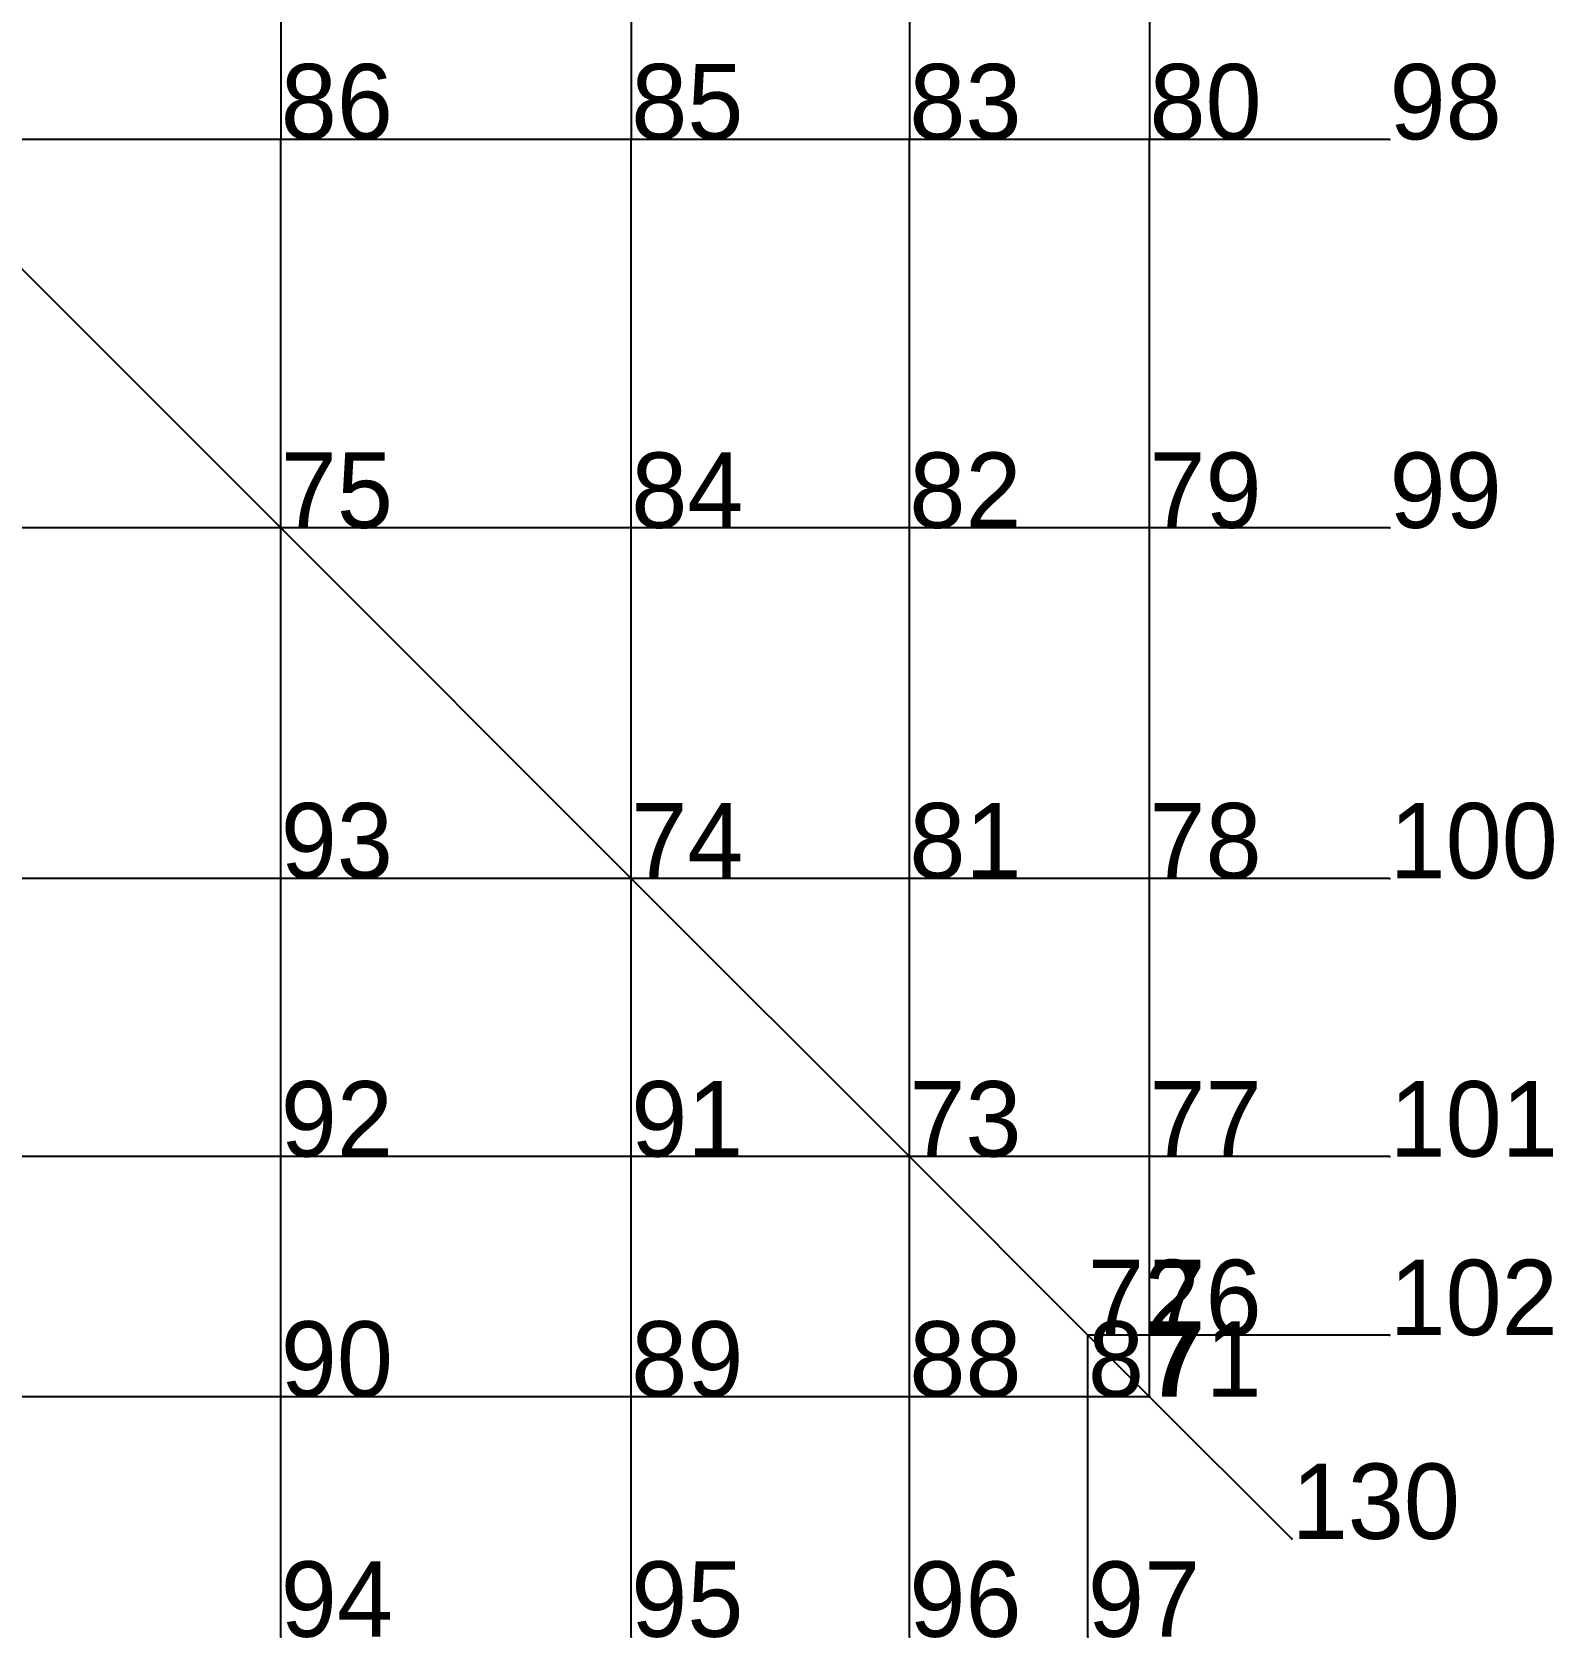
# Model space of a CAD drawing. Header units: metres. Extents: x -2.98 to 3.3, y -2.98 to 3.13.
# Drawn here: x 0.278 to 3.304, y -2.98 to 0.213 of the extents above; entities that cross this region are included whole.
import ezdxf

# ---------------------------------------------------------------- set-up
doc = ezdxf.new("R2010")
doc.units = ezdxf.units.M

msp = doc.modelspace()

# ---------------------------------------------------------------- linework, layer by layer
at = {"layer": 'ASSE', "color": 253}
for p, q in [((0.772542, 0.772542, 2.534478), (0.772542, 0, 2.65)), ((1.469463, 0.772542, 2.534478), (1.469463, 0, 2.65)), ((2.022542, 0.772542, 2.534478), (2.022542, 0, 2.65)), ((2.5, 0.772542, 2.534478), (2.5, 0, 2.65)), ((0.772542, -0.772542, 2.534478), (0, 0, 2.65)), ((0.772542, 0, 2.65), (0, 0, 2.65)), ((0.772542, -0.772542, 2.534478), (0.772542, 0, 2.65)), ((1.469463, 0, 2.65), (0.772542, 0, 2.65)), ((1.469463, -0.772542, 2.534478), (1.469463, 0, 2.65)), ((2.022542, 0, 2.65), (1.469463, 0, 2.65)), ((2.022542, -0.772542, 2.534478), (2.022542, 0, 2.65)), ((2.5, 0, 2.65), (2.022542, 0, 2.65)), ((2.5, -0.772542, 2.534478), (2.5, 0, 2.65)), ((2.977458, 0, 2.4), (2.5, 0, 2.65)), ((0.772542, -0.772542, 2.534478), (0, -0.772542, 2.65)), ((1.469463, -1.469463, 2.20298), (0.772542, -0.772542, 2.534478)), ((1.469463, -0.772542, 2.534478), (0.772542, -0.772542, 2.534478)), ((0.772542, -1.469463, 2.534478), (0.772542, -0.772542, 2.534478)), ((1.469463, -1.469463, 2.20298), (1.469463, -0.772542, 2.534478)), ((2.022542, -0.772542, 2.534478), (1.469463, -0.772542, 2.534478)), ((2.022542, -1.469463, 2.20298), (2.022542, -0.772542, 2.534478)), ((2.5, -0.772542, 2.534478), (2.022542, -0.772542, 2.534478)), ((2.5, -1.469463, 2.20298), (2.5, -0.772542, 2.534478)), ((2.977458, -0.772542, 2.284478), (2.5, -0.772542, 2.534478)), ((0.772542, -1.469463, 2.534478), (0, -1.469463, 2.65)), ((1.469463, -1.469463, 2.20298), (0.772542, -1.469463, 2.534478)), ((0.772542, -2.022542, 2.534478), (0.772542, -1.469463, 2.534478)), ((2.022542, -2.022542, 1.70289), (1.469463, -1.469463, 2.20298)), ((2.022542, -1.469463, 2.20298), (1.469463, -1.469463, 2.20298)), ((1.469463, -2.022542, 2.20298), (1.469463, -1.469463, 2.20298)), ((2.022542, -2.022542, 1.70289), (2.022542, -1.469463, 2.20298)), ((2.5, -1.469463, 2.20298), (2.022542, -1.469463, 2.20298)), ((2.5, -2.022542, 1.70289), (2.5, -1.469463, 2.20298)), ((2.977458, -1.469463, 1.95298), (2.5, -1.469463, 2.20298)), ((0.772542, -2.022542, 2.534478), (0, -2.022542, 2.65)), ((1.469463, -2.022542, 2.20298), (0.772542, -2.022542, 2.534478)), ((0.772542, -2.5, 2.534478), (0.772542, -2.022542, 2.534478)), ((2.022542, -2.022542, 1.70289), (1.469463, -2.022542, 2.20298)), ((1.469463, -2.5, 2.20298), (1.469463, -2.022542, 2.20298)), ((2.377641, -2.377641, 1.125666), (2.022542, -2.022542, 1.70289)), ((2.5, -2.022542, 1.70289), (2.022542, -2.022542, 1.70289)), ((2.022542, -2.5, 1.70289), (2.022542, -2.022542, 1.70289)), ((2.5, -2.377641, 1.125666), (2.5, -2.022542, 1.70289)), ((2.977458, -2.022542, 1.45289), (2.5, -2.022542, 1.70289)), ((2.5, -2.5, 0.630476), (2.377641, -2.377641, 1.125666)), ((2.5, -2.377641, 1.125666), (2.377641, -2.377641, 1.125666)), ((2.377641, -2.5, 1.125666), (2.377641, -2.377641, 1.125666)), ((2.5, -2.5, 0.630476), (2.5, -2.377641, 1.125666)), ((2.977458, -2.377641, 0.636271), (2.5, -2.377641, 1.125666)), ((0.772542, -2.5, 2.534478), (0, -2.5, 2.65)), ((1.469463, -2.5, 2.20298), (0.772542, -2.5, 2.534478)), ((0.772542, -2.977458, 2.284478), (0.772542, -2.5, 2.534478)), ((2.022542, -2.5, 1.70289), (1.469463, -2.5, 2.20298)), ((1.469463, -2.977458, 1.95298), (1.469463, -2.5, 2.20298)), ((2.377641, -2.5, 1.125666), (2.022542, -2.5, 1.70289)), ((2.022542, -2.977458, 1.45289), (2.022542, -2.5, 1.70289)), ((2.5, -2.5, 0.630476), (2.377641, -2.5, 1.125666)), ((2.377641, -2.977458, 0.636271), (2.377641, -2.5, 1.125666)), ((2.782843, -2.782843, -0.392899), (2.5, -2.5, 0.630476))]:
    msp.add_line(p, q, dxfattribs=at)
at = {"layer": 'DIAGONALI'}
for p in [(0.772542, -0.772542, 2.377641), (1.469463, -1.469463, 2.022542), (2.022542, -2.022542, 1.469463), (2.377641, -2.377641, 0.772542), (2.5, -2.5), (2.782843, -2.782843, -1.785799)]:
    msp.add_point(p, dxfattribs=at)
at = {"layer": 'ESTRADOSSO'}
for p, q in [((0.772542, 0.772542, 2.691315), (0.772542, 0, 2.8)), ((1.469463, 0.772542, 2.691315), (1.469463, 0, 2.8)), ((2.022542, 0.772542, 2.691315), (2.022542, 0, 2.8)), ((2.5, 0.772542, 2.691315), (2.5, 0, 2.8)), ((0.772542, -0.772542, 2.691315), (0, 0, 2.8)), ((0.772542, 0, 2.8), (0, 0, 2.8)), ((0.772542, -0.772542, 2.691315), (0.772542, 0, 2.8)), ((1.469463, 0, 2.8), (0.772542, 0, 2.8)), ((1.469463, -0.772542, 2.691315), (1.469463, 0, 2.8)), ((2.022542, 0, 2.8), (1.469463, 0, 2.8)), ((2.022542, -0.772542, 2.691315), (2.022542, 0, 2.8)), ((2.5, 0, 2.8), (2.022542, 0, 2.8)), ((2.5, -0.772542, 2.691315), (2.5, 0, 2.8)), ((2.977458, 0, 2.8), (2.5, 0, 2.8)), ((0.772542, -0.772542, 2.691315), (0, -0.772542, 2.8)), ((1.469463, -1.469463, 2.383417), (0.772542, -0.772542, 2.691315)), ((1.469463, -0.772542, 2.691315), (0.772542, -0.772542, 2.691315)), ((0.772542, -1.469463, 2.691315), (0.772542, -0.772542, 2.691315)), ((1.469463, -1.469463, 2.383417), (1.469463, -0.772542, 2.691315)), ((2.022542, -0.772542, 2.691315), (1.469463, -0.772542, 2.691315)), ((2.022542, -1.469463, 2.383417), (2.022542, -0.772542, 2.691315)), ((2.5, -0.772542, 2.691315), (2.022542, -0.772542, 2.691315)), ((2.5, -1.469463, 2.383417), (2.5, -0.772542, 2.691315)), ((2.977458, -0.772542, 2.691315), (2.5, -0.772542, 2.691315)), ((0.772542, -1.469463, 2.691315), (0, -1.469463, 2.8)), ((1.469463, -1.469463, 2.383417), (0.772542, -1.469463, 2.691315)), ((0.772542, -2.022542, 2.691315), (0.772542, -1.469463, 2.691315)), ((2.022542, -2.022542, 1.936317), (1.469463, -1.469463, 2.383417)), ((2.022542, -1.469463, 2.383417), (1.469463, -1.469463, 2.383417)), ((1.469463, -2.022542, 2.383417), (1.469463, -1.469463, 2.383417)), ((2.022542, -2.022542, 1.936317), (2.022542, -1.469463, 2.383417)), ((2.5, -1.469463, 2.383417), (2.022542, -1.469463, 2.383417)), ((2.5, -2.022542, 1.936317), (2.5, -1.469463, 2.383417)), ((2.977458, -1.469463, 2.383417), (2.5, -1.469463, 2.383417)), ((0.772542, -2.022542, 2.691315), (0, -2.022542, 2.8)), ((1.469463, -2.022542, 2.383417), (0.772542, -2.022542, 2.691315)), ((0.772542, -2.5, 2.691315), (0.772542, -2.022542, 2.691315)), ((2.022542, -2.022542, 1.936317), (1.469463, -2.022542, 2.383417)), ((1.469463, -2.5, 2.383417), (1.469463, -2.022542, 2.383417)), ((2.377641, -2.377641, 1.478791), (2.022542, -2.022542, 1.936317)), ((2.5, -2.022542, 1.936317), (2.022542, -2.022542, 1.936317)), ((2.022542, -2.5, 1.936317), (2.022542, -2.022542, 1.936317)), ((2.5, -2.377641, 1.478791), (2.5, -2.022542, 1.936317)), ((2.977458, -2.022542, 1.936317), (2.5, -2.022542, 1.936317)), ((2.5, -2.5, 1.260952), (2.377641, -2.377641, 1.478791)), ((2.5, -2.377641, 1.478791), (2.377641, -2.377641, 1.478791)), ((2.377641, -2.5, 1.478791), (2.377641, -2.377641, 1.478791)), ((2.5, -2.5, 1.260952), (2.5, -2.377641, 1.478791)), ((2.977458, -2.377641, 1), (2.5, -2.377641, 1.478791)), ((0.772542, -2.5, 2.691315), (0, -2.5, 2.8)), ((1.469463, -2.5, 2.383417), (0.772542, -2.5, 2.691315)), ((0.772542, -2.977458, 2.691315), (0.772542, -2.5, 2.691315)), ((2.022542, -2.5, 1.936317), (1.469463, -2.5, 2.383417)), ((1.469463, -2.977458, 2.383417), (1.469463, -2.5, 2.383417)), ((2.377641, -2.5, 1.478791), (2.022542, -2.5, 1.936317)), ((2.022542, -2.977458, 1.936317), (2.022542, -2.5, 1.936317)), ((2.5, -2.5, 1.260952), (2.377641, -2.5, 1.478791)), ((2.377641, -2.977458, 1), (2.377641, -2.5, 1.478791)), ((2.782843, -2.782843, 1), (2.5, -2.5, 1.260952))]:
    msp.add_line(p, q, dxfattribs=at)
at = {"layer": 'fz', "color": 7}
for p, q in [((0.772542, 0, 2.8), (0.772542, 0, 12.8)), ((1.469463, 0, 2.8), (1.469463, 0, 12.8)), ((2.022542, 0, 2.8), (2.022542, 0, 12.8)), ((2.5, 0, 2.8), (2.5, 0, 12.8)), ((2.977458, 0, 2.8), (2.977458, 0, 12.8)), ((0.772542, -0.772542, 2.691315), (0.772542, -0.772542, 12.691315)), ((1.469463, -0.772542, 2.691315), (1.469463, -0.772542, 12.691315)), ((2.022542, -0.772542, 2.691315), (2.022542, -0.772542, 12.691315)), ((2.5, -0.772542, 2.691315), (2.5, -0.772542, 12.691315)), ((2.977458, -0.772542, 2.691315), (2.977458, -0.772542, 12.691315)), ((0.772542, -1.469463, 2.691315), (0.772542, -1.469463, 12.691315)), ((1.469463, -1.469463, 2.383417), (1.469463, -1.469463, 12.383417)), ((2.022542, -1.469463, 2.383417), (2.022542, -1.469463, 12.383417)), ((2.5, -1.469463, 2.383417), (2.5, -1.469463, 12.383417)), ((2.977458, -1.469463, 2.383417), (2.977458, -1.469463, 12.383417)), ((0.772542, -2.022542, 2.691315), (0.772542, -2.022542, 12.691315)), ((1.469463, -2.022542, 2.383417), (1.469463, -2.022542, 12.383417)), ((2.022542, -2.022542, 1.936317), (2.022542, -2.022542, 11.936317)), ((2.5, -2.022542, 1.936317), (2.5, -2.022542, 11.936317)), ((2.977458, -2.022542, 1.936317), (2.977458, -2.022542, 11.936317)), ((2.377641, -2.377641, 1.478791), (2.377641, -2.377641, 11.478791)), ((2.5, -2.377641, 1.478791), (2.5, -2.377641, 11.478791)), ((2.977458, -2.377641, 1), (2.977458, -2.377641, 11)), ((0.772542, -2.5, 2.691315), (0.772542, -2.5, 12.691315)), ((1.469463, -2.5, 2.383417), (1.469463, -2.5, 12.383417)), ((2.022542, -2.5, 1.936317), (2.022542, -2.5, 11.936317)), ((2.377641, -2.5, 1.478791), (2.377641, -2.5, 11.478791)), ((2.5, -2.5, 1.260952), (2.5, -2.5, 11.260952)), ((2.782843, -2.782843, 1), (2.782843, -2.782843, 11)), ((0.772542, -2.977458, 2.691315), (0.772542, -2.977458, 12.691315)), ((1.469463, -2.977458, 2.383417), (1.469463, -2.977458, 12.383417)), ((2.022542, -2.977458, 1.936317), (2.022542, -2.977458, 11.936317)), ((2.377641, -2.977458, 1), (2.377641, -2.977458, 11))]:
    msp.add_line(p, q, dxfattribs=at)
at = {"layer": 'INTRADOSSO'}
for p, q in [((0.772542, 0.772542, 2.377641), (0.772542, 0, 2.5)), ((1.469463, 0.772542, 2.377641), (1.469463, 0, 2.5)), ((2.022542, 0.772542, 2.377641), (2.022542, 0, 2.5)), ((2.5, 0.772542, 2.377641), (2.5, 0, 2.5)), ((0.772542, -0.772542, 2.377641), (0, 0, 2.5)), ((0.772542, 0, 2.5), (0, 0, 2.5)), ((0.772542, -0.772542, 2.377641), (0.772542, 0, 2.5)), ((1.469463, 0, 2.5), (0.772542, 0, 2.5)), ((1.469463, -0.772542, 2.377641), (1.469463, 0, 2.5)), ((2.022542, 0, 2.5), (1.469463, 0, 2.5)), ((2.022542, -0.772542, 2.377641), (2.022542, 0, 2.5)), ((2.5, 0, 2.5), (2.022542, 0, 2.5)), ((2.5, -0.772542, 2.377641), (2.5, 0, 2.5)), ((2.977458, 0, 2), (2.5, 0, 2.5)), ((0.772542, -0.772542, 2.377641), (0, -0.772542, 2.5)), ((1.469463, -1.469463, 2.022542), (0.772542, -0.772542, 2.377641)), ((1.469463, -0.772542, 2.377641), (0.772542, -0.772542, 2.377641)), ((0.772542, -1.469463, 2.377641), (0.772542, -0.772542, 2.377641)), ((1.469463, -1.469463, 2.022542), (1.469463, -0.772542, 2.377641)), ((2.022542, -0.772542, 2.377641), (1.469463, -0.772542, 2.377641)), ((2.022542, -1.469463, 2.022542), (2.022542, -0.772542, 2.377641)), ((2.5, -0.772542, 2.377641), (2.022542, -0.772542, 2.377641)), ((2.5, -1.469463, 2.022542), (2.5, -0.772542, 2.377641)), ((2.977458, -0.772542, 1.877641), (2.5, -0.772542, 2.377641)), ((0.772542, -1.469463, 2.377641), (0, -1.469463, 2.5)), ((1.469463, -1.469463, 2.022542), (0.772542, -1.469463, 2.377641)), ((0.772542, -2.022542, 2.377641), (0.772542, -1.469463, 2.377641)), ((2.022542, -2.022542, 1.469463), (1.469463, -1.469463, 2.022542)), ((2.022542, -1.469463, 2.022542), (1.469463, -1.469463, 2.022542)), ((1.469463, -2.022542, 2.022542), (1.469463, -1.469463, 2.022542)), ((2.022542, -2.022542, 1.469463), (2.022542, -1.469463, 2.022542)), ((2.5, -1.469463, 2.022542), (2.022542, -1.469463, 2.022542)), ((2.5, -2.022542, 1.469463), (2.5, -1.469463, 2.022542)), ((2.977458, -1.469463, 1.522542), (2.5, -1.469463, 2.022542)), ((0.772542, -2.022542, 2.377641), (0, -2.022542, 2.5)), ((1.469463, -2.022542, 2.022542), (0.772542, -2.022542, 2.377641)), ((0.772542, -2.5, 2.377641), (0.772542, -2.022542, 2.377641)), ((2.022542, -2.022542, 1.469463), (1.469463, -2.022542, 2.022542)), ((1.469463, -2.5, 2.022542), (1.469463, -2.022542, 2.022542)), ((2.377641, -2.377641, 0.772542), (2.022542, -2.022542, 1.469463)), ((2.5, -2.022542, 1.469463), (2.022542, -2.022542, 1.469463)), ((2.022542, -2.5, 1.469463), (2.022542, -2.022542, 1.469463)), ((2.5, -2.377641, 0.772542), (2.5, -2.022542, 1.469463)), ((2.977458, -2.022542, 0.969463), (2.5, -2.022542, 1.469463)), ((2.5, -2.5), (2.377641, -2.377641, 0.772542)), ((2.5, -2.377641, 0.772542), (2.377641, -2.377641, 0.772542)), ((2.377641, -2.5, 0.772542), (2.377641, -2.377641, 0.772542)), ((2.5, -2.5), (2.5, -2.377641, 0.772542)), ((2.977458, -2.377641, 0.272542), (2.5, -2.377641, 0.772542)), ((0.772542, -2.5, 2.377641), (0, -2.5, 2.5)), ((1.469463, -2.5, 2.022542), (0.772542, -2.5, 2.377641)), ((0.772542, -2.977458, 1.877641), (0.772542, -2.5, 2.377641)), ((2.022542, -2.5, 1.469463), (1.469463, -2.5, 2.022542)), ((1.469463, -2.977458, 1.522542), (1.469463, -2.5, 2.022542)), ((2.377641, -2.5, 0.772542), (2.022542, -2.5, 1.469463)), ((2.022542, -2.977458, 0.969463), (2.022542, -2.5, 1.469463)), ((2.5, -2.5), (2.377641, -2.5, 0.772542)), ((2.377641, -2.977458, 0.272542), (2.377641, -2.5, 0.772542)), ((2.782843, -2.782843, -1.785799), (2.5, -2.5))]:
    msp.add_line(p, q, dxfattribs=at)
at = {"layer": 'MAXSPINTA', "color": 61, "ltscale": 35.310481}
for p, q in [((0.772542, 0.772542, 2.463969), (0.772542, 0, 2.519575)), ((0.772542, -0.772542, 2.463969), (0.772542, 0, 2.519575)), ((0.772542, -0.772542, 2.463969), (0, -0.772542, 2.519575))]:
    msp.add_line(p, q, dxfattribs=at)
at = {"layer": 'MAXSPINTA', "color": 61, "ltscale": 37.229239}
for p, q in [((1.469463, 0.772542, 2.467788), (1.469463, 0, 2.538785)), ((1.469463, -0.772542, 2.467788), (1.469463, 0, 2.538785)), ((0.772542, -1.469463, 2.467788), (0, -1.469463, 2.538785))]:
    msp.add_line(p, q, dxfattribs=at)
at = {"layer": 'MAXSPINTA', "color": 61, "ltscale": 39.804711}
for p, q in [((2.022542, 0.772542, 2.497106), (2.022542, 0, 2.585868)), ((2.022542, -0.772542, 2.497106), (2.022542, 0, 2.585868)), ((0.772542, -2.022542, 2.497106), (0, -2.022542, 2.585868))]:
    msp.add_line(p, q, dxfattribs=at)
at = {"layer": 'MAXSPINTA', "color": 41, "ltscale": 21.454353}
for p, q in [((2.5, 0.772542, 2.586871), (2.5, 0, 2.68844)), ((2.5, -0.772542, 2.586871), (2.5, 0, 2.68844)), ((0.772542, -2.5, 2.586871), (0, -2.5, 2.68844))]:
    msp.add_line(p, q, dxfattribs=at)
at = {"layer": 'MAXSPINTA', "color": 101, "ltscale": 62.147697}
msp.add_line((0.772542, -0.772542, 2.463969), (0, 0, 2.5), dxfattribs=at)
at = {"layer": 'MAXSPINTA', "color": 61, "ltscale": 31.522177}
msp.add_line((0.772542, 0, 2.519575), (0, 0, 2.5), dxfattribs=at)
at = {"layer": 'MAXSPINTA', "color": 61, "ltscale": 31.52403}
msp.add_line((1.469463, 0, 2.538785), (0.772542, 0, 2.519575), dxfattribs=at)
at = {"layer": 'MAXSPINTA', "color": 61, "ltscale": 31.626043}
msp.add_line((2.022542, 0, 2.585868), (1.469463, 0, 2.538785), dxfattribs=at)
at = {"layer": 'MAXSPINTA', "color": 61, "ltscale": 32.231024}
msp.add_line((2.5, 0, 2.68844), (2.022542, 0, 2.585868), dxfattribs=at)
at = {"layer": 'MAXSPINTA', "color": 61, "ltscale": 32.36082}
msp.add_line((2.977458, 0, 2.8), (2.5, 0, 2.68844), dxfattribs=at)
at = {"layer": 'MAXSPINTA', "color": 121, "ltscale": 68.500317}
msp.add_line((1.469463, -1.469463, 2.281591), (0.772542, -0.772542, 2.463969), dxfattribs=at)
at = {"layer": 'MAXSPINTA', "color": 61, "ltscale": 31.512535}
for p in [(1.469463, -0.772542, 2.467788), (0.772542, -1.469463, 2.467788)]:
    msp.add_line(p, (0.772542, -0.772542, 2.463969), dxfattribs=at)
at = {"layer": 'MAXSPINTA', "color": 61, "ltscale": 38.373341}
for q in [(1.469463, -0.772542, 2.467788), (0.772542, -1.469463, 2.467788)]:
    msp.add_line((1.469463, -1.469463, 2.281591), q, dxfattribs=at)
at = {"layer": 'MAXSPINTA', "color": 61, "ltscale": 31.556306}
for p, q in [((2.022542, -0.772542, 2.497106), (1.469463, -0.772542, 2.467788)), ((0.772542, -2.022542, 2.497106), (0.772542, -1.469463, 2.467788))]:
    msp.add_line(p, q, dxfattribs=at)
at = {"layer": 'MAXSPINTA', "color": 81, "ltscale": 41.882512}
for p, q in [((2.022542, -1.469463, 2.253941), (2.022542, -0.772542, 2.497106)), ((1.469463, -2.022542, 2.253941), (0.772542, -2.022542, 2.497106))]:
    msp.add_line(p, q, dxfattribs=at)
at = {"layer": 'MAXSPINTA', "color": 61, "ltscale": 32.064148}
for p, q in [((2.5, -0.772542, 2.586871), (2.022542, -0.772542, 2.497106)), ((0.772542, -2.5, 2.586871), (0.772542, -2.022542, 2.497106))]:
    msp.add_line(p, q, dxfattribs=at)
at = {"layer": 'MAXSPINTA', "color": 41, "ltscale": 23.00652}
for p, q in [((2.5, -1.469463, 2.299688), (2.5, -0.772542, 2.586871)), ((1.469463, -2.5, 2.299688), (0.772542, -2.5, 2.586871))]:
    msp.add_line(p, q, dxfattribs=at)
at = {"layer": 'MAXSPINTA', "color": 61, "ltscale": 32.2572}
for p, q in [((2.977458, -0.772542, 2.691315), (2.5, -0.772542, 2.586871)), ((0.772542, -2.977458, 2.691315), (0.772542, -2.5, 2.586871))]:
    msp.add_line(p, q, dxfattribs=at)
at = {"layer": 'MAXSPINTA', "color": 141, "ltscale": 82.598997}
msp.add_line((2.022542, -2.022542, 1.926773), (1.469463, -1.469463, 2.281591), dxfattribs=at)
at = {"layer": 'MAXSPINTA', "color": 61, "ltscale": 31.551416}
for p in [(2.022542, -1.469463, 2.253941), (1.469463, -2.022542, 2.253941)]:
    msp.add_line(p, (1.469463, -1.469463, 2.281591), dxfattribs=at)
at = {"layer": 'MAXSPINTA', "color": 81, "ltscale": 45.945247}
for q in [(2.022542, -1.469463, 2.253941), (1.469463, -2.022542, 2.253941)]:
    msp.add_line((2.022542, -2.022542, 1.926773), q, dxfattribs=at)
at = {"layer": 'MAXSPINTA', "color": 61, "ltscale": 31.656371}
for p, q in [((2.5, -1.469463, 2.299688), (2.022542, -1.469463, 2.253941)), ((1.469463, -2.5, 2.299688), (1.469463, -2.022542, 2.253941))]:
    msp.add_line(p, q, dxfattribs=at)
at = {"layer": 'MAXSPINTA', "color": 61, "ltscale": 26.781607}
for p, q in [((2.5, -2.022542, 1.87659), (2.5, -1.469463, 2.299688)), ((2.022542, -2.5, 1.87659), (1.469463, -2.5, 2.299688))]:
    msp.add_line(p, q, dxfattribs=at)
at = {"layer": 'MAXSPINTA', "color": 61, "ltscale": 31.992937}
for p, q in [((2.977458, -1.469463, 2.383417), (2.5, -1.469463, 2.299688)), ((1.469463, -2.977458, 2.383417), (1.469463, -2.5, 2.299688))]:
    msp.add_line(p, q, dxfattribs=at)
at = {"layer": 'MAXSPINTA', "color": 181, "ltscale": 117.396914}
msp.add_line((2.377641, -2.377641, 1.466916), (2.022542, -2.022542, 1.926773), dxfattribs=at)
at = {"layer": 'MAXSPINTA', "color": 61, "ltscale": 31.685643}
for p in [(2.5, -2.022542, 1.87659), (2.022542, -2.5, 1.87659)]:
    msp.add_line(p, (2.022542, -2.022542, 1.926773), dxfattribs=at)
at = {"layer": 'MAXSPINTA', "color": 61, "ltscale": 35.583973}
for p, q in [((2.5, -2.377641, 1.400377), (2.5, -2.022542, 1.87659)), ((2.377641, -2.5, 1.400377), (2.022542, -2.5, 1.87659))]:
    msp.add_line(p, q, dxfattribs=at)
at = {"layer": 'MAXSPINTA', "color": 61, "ltscale": 31.757665}
for p, q in [((2.977458, -2.022542, 1.936317), (2.5, -2.022542, 1.87659)), ((2.022542, -2.977458, 1.936317), (2.022542, -2.5, 1.87659))]:
    msp.add_line(p, q, dxfattribs=at)
at = {"layer": 'MAXSPINTA', "color": 101, "ltscale": 65.317318}
msp.add_line((2.5, -2.5, 1.260952), (2.377641, -2.377641, 1.466916), dxfattribs=at)
at = {"layer": 'MAXSPINTA', "color": 61, "ltscale": 35.870169}
for p in [(2.5, -2.377641, 1.400377), (2.377641, -2.5, 1.400377)]:
    msp.add_line(p, (2.377641, -2.377641, 1.466916), dxfattribs=at)
at = {"layer": 'MAXSPINTA', "color": 61, "ltscale": 32.248292}
for q in [(2.5, -2.377641, 1.400377), (2.377641, -2.5, 1.400377)]:
    msp.add_line((2.5, -2.5, 1.260952), q, dxfattribs=at)
at = {"layer": 'MAXSPINTA', "color": 81, "ltscale": 41.12513}
for p, q in [((2.977458, -2.377641, 1), (2.5, -2.377641, 1.400377)), ((2.377641, -2.977458, 1), (2.377641, -2.5, 1.400377))]:
    msp.add_line(p, q, dxfattribs=at)
at = {"layer": 'MAXSPINTA', "color": 201, "ltscale": 126.125096}
msp.add_line((2.782843, -2.782843, 0.686812), (2.5, -2.5, 1.260952), dxfattribs=at)
at = {"layer": 'MEDIONETWORK', "color": 41, "ltscale": 18.688817}
for p, q in [((0.772542, 0.772542, 2.553379), (0.772542, 0, 2.641719)), ((0.772542, -0.772542, 2.553379), (0.772542, 0, 2.641719)), ((0.772542, -0.772542, 2.553379), (0, -0.772542, 2.641719))]:
    msp.add_line(p, q, dxfattribs=at)
at = {"layer": 'MEDIONETWORK', "color": 41, "ltscale": 19.707704}
for p, q in [((1.469463, 0.772542, 2.534735), (1.469463, 0, 2.634603)), ((1.469463, -0.772542, 2.534735), (1.469463, 0, 2.634603)), ((0.772542, -1.469463, 2.534735), (0, -1.469463, 2.634603))]:
    msp.add_line(p, q, dxfattribs=at)
at = {"layer": 'MEDIONETWORK', "color": 41, "ltscale": 21.076492}
for p, q in [((2.022542, 0.772542, 2.516057), (2.022542, 0, 2.630729)), ((2.022542, -0.772542, 2.516057), (2.022542, 0, 2.630729)), ((0.772542, -2.022542, 2.516057), (0, -2.022542, 2.630729))]:
    msp.add_line(p, q, dxfattribs=at)
at = {"layer": 'MEDIONETWORK', "color": 21, "ltscale": 11.354726}
for p, q in [((2.5, 0.772542, 2.538933), (2.5, 0, 2.661559)), ((2.5, -0.772542, 2.538933), (2.5, 0, 2.661559)), ((0.772542, -2.5, 2.538933), (0, -2.5, 2.661559))]:
    msp.add_line(p, q, dxfattribs=at)
at = {"layer": 'MEDIONETWORK', "color": 61, "ltscale": 32.798072}
msp.add_line((0.772542, -0.772542, 2.553379), (0, 0, 2.614565), dxfattribs=at)
at = {"layer": 'MEDIONETWORK', "color": 41, "ltscale": 16.623569}
msp.add_line((0.772542, 0, 2.641719), (0, 0, 2.614565), dxfattribs=at)
at = {"layer": 'MEDIONETWORK', "color": 41, "ltscale": 16.614175}
msp.add_line((1.469463, 0, 2.634603), (0.772542, 0, 2.641719), dxfattribs=at)
at = {"layer": 'MEDIONETWORK', "color": 41, "ltscale": 16.613717}
msp.add_line((2.022542, 0, 2.630729), (1.469463, 0, 2.634603), dxfattribs=at)
at = {"layer": 'MEDIONETWORK', "color": 41, "ltscale": 16.647907}
msp.add_line((2.5, 0, 2.661559), (2.022542, 0, 2.630729), dxfattribs=at)
at = {"layer": 'MEDIONETWORK', "color": 41, "ltscale": 16.617366}
msp.add_line((2.977458, 0, 2.651007), (2.5, 0, 2.661559), dxfattribs=at)
at = {"layer": 'MEDIONETWORK', "color": 61, "ltscale": 36.944382}
msp.add_line((1.469463, -1.469463, 2.270516), (0.772542, -0.772542, 2.553379), dxfattribs=at)
at = {"layer": 'MEDIONETWORK', "color": 41, "ltscale": 16.619253}
for p in [(1.469463, -0.772542, 2.534735), (0.772542, -1.469463, 2.534735)]:
    msp.add_line(p, (0.772542, -0.772542, 2.553379), dxfattribs=at)
at = {"layer": 'MEDIONETWORK', "color": 41, "ltscale": 20.902581}
for q in [(1.469463, -0.772542, 2.534735), (0.772542, -1.469463, 2.534735)]:
    msp.add_line((1.469463, -1.469463, 2.270516), q, dxfattribs=at)
at = {"layer": 'MEDIONETWORK', "color": 41, "ltscale": 16.622781}
for p, q in [((2.022542, -0.772542, 2.516057), (1.469463, -0.772542, 2.534735)), ((0.772542, -2.022542, 2.516057), (0.772542, -1.469463, 2.534735))]:
    msp.add_line(p, q, dxfattribs=at)
at = {"layer": 'MEDIONETWORK', "color": 41, "ltscale": 22.89049}
for p, q in [((2.022542, -1.469463, 2.200105), (2.022542, -0.772542, 2.516057)), ((1.469463, -2.022542, 2.200105), (0.772542, -2.022542, 2.516057))]:
    msp.add_line(p, q, dxfattribs=at)
at = {"layer": 'MEDIONETWORK', "color": 41, "ltscale": 16.632366}
for p, q in [((2.5, -0.772542, 2.538933), (2.022542, -0.772542, 2.516057)), ((0.772542, -2.5, 2.538933), (0.772542, -2.022542, 2.516057))]:
    msp.add_line(p, q, dxfattribs=at)
at = {"layer": 'MEDIONETWORK', "color": 21, "ltscale": 12.480201}
for p, q in [((2.5, -1.469463, 2.19858), (2.5, -0.772542, 2.538933)), ((1.469463, -2.5, 2.19858), (0.772542, -2.5, 2.538933))]:
    msp.add_line(p, q, dxfattribs=at)
at = {"layer": 'MEDIONETWORK', "color": 41, "ltscale": 16.621056}
for p, q in [((2.977458, -0.772542, 2.524351), (2.5, -0.772542, 2.538933)), ((0.772542, -2.977458, 2.524351), (0.772542, -2.5, 2.538933))]:
    msp.add_line(p, q, dxfattribs=at)
at = {"layer": 'MEDIONETWORK', "color": 81, "ltscale": 47.300762}
msp.add_line((2.022542, -2.022542, 1.762016), (1.469463, -1.469463, 2.270516), dxfattribs=at)
at = {"layer": 'MEDIONETWORK', "color": 41, "ltscale": 16.747397}
for p in [(2.022542, -1.469463, 2.200105), (1.469463, -2.022542, 2.200105)]:
    msp.add_line(p, (1.469463, -1.469463, 2.270516), dxfattribs=at)
at = {"layer": 'MEDIONETWORK', "color": 41, "ltscale": 26.595854}
for q in [(2.022542, -1.469463, 2.200105), (1.469463, -2.022542, 2.200105)]:
    msp.add_line((2.022542, -2.022542, 1.762016), q, dxfattribs=at)
at = {"layer": 'MEDIONETWORK', "color": 41, "ltscale": 16.613394}
for p, q in [((2.5, -1.469463, 2.19858), (2.022542, -1.469463, 2.200105)), ((1.469463, -2.5, 2.19858), (1.469463, -2.022542, 2.200105))]:
    msp.add_line(p, q, dxfattribs=at)
at = {"layer": 'MEDIONETWORK', "color": 41, "ltscale": 15.058725}
for p, q in [((2.5, -2.022542, 1.702921), (2.5, -1.469463, 2.19858)), ((2.022542, -2.5, 1.702921), (1.469463, -2.5, 2.19858))]:
    msp.add_line(p, q, dxfattribs=at)
at = {"layer": 'MEDIONETWORK', "color": 41, "ltscale": 16.620232}
for p, q in [((2.977458, -1.469463, 2.184795), (2.5, -1.469463, 2.19858)), ((1.469463, -2.977458, 2.184795), (1.469463, -2.5, 2.19858))]:
    msp.add_line(p, q, dxfattribs=at)
at = {"layer": 'MEDIONETWORK', "color": 121, "ltscale": 75.147664}
msp.add_line((2.377641, -2.377641, 1.105252), (2.022542, -2.022542, 1.762016), dxfattribs=at)
at = {"layer": 'MEDIONETWORK', "color": 41, "ltscale": 16.740076}
for p in [(2.5, -2.022542, 1.702921), (2.022542, -2.5, 1.702921)]:
    msp.add_line(p, (2.022542, -2.022542, 1.762016), dxfattribs=at)
at = {"layer": 'MEDIONETWORK', "color": 41, "ltscale": 23.422774}
for p, q in [((2.5, -2.377641, 1.051778), (2.5, -2.022542, 1.702921)), ((2.377641, -2.5, 1.051778), (2.022542, -2.5, 1.702921))]:
    msp.add_line(p, q, dxfattribs=at)
at = {"layer": 'MEDIONETWORK', "color": 41, "ltscale": 16.969252}
for p, q in [((2.977458, -2.022542, 1.802285), (2.5, -2.022542, 1.702921)), ((2.022542, -2.977458, 1.802285), (2.022542, -2.5, 1.702921))]:
    msp.add_line(p, q, dxfattribs=at)
at = {"layer": 'MEDIONETWORK', "color": 101, "ltscale": 54.847059}
msp.add_line((2.5, -2.5, 0.713291), (2.377641, -2.377641, 1.105252), dxfattribs=at)
at = {"layer": 'MEDIONETWORK', "color": 41, "ltscale": 18.13058}
for p in [(2.5, -2.377641, 1.051778), (2.377641, -2.5, 1.051778)]:
    msp.add_line(p, (2.377641, -2.377641, 1.105252), dxfattribs=at)
at = {"layer": 'MEDIONETWORK', "color": 61, "ltscale": 32.987351}
for q in [(2.5, -2.377641, 1.051778), (2.377641, -2.5, 1.051778)]:
    msp.add_line((2.5, -2.5, 0.713291), q, dxfattribs=at)
at = {"layer": 'MEDIONETWORK', "color": 41, "ltscale": 16.710711}
for p, q in [((2.977458, -2.377641, 1), (2.5, -2.377641, 1.051778)), ((2.377641, -2.977458, 1), (2.377641, -2.5, 1.051778))]:
    msp.add_line(p, q, dxfattribs=at)
at = {"layer": 'MEDIONETWORK', "color": 201, "ltscale": 123.229024}
msp.add_line((2.782843, -2.782843, -0.520266), (2.5, -2.5, 0.713291), dxfattribs=at)
at = {"layer": 'MERIDIANI'}
for p in [(0.772542, 0, 2.5), (1.469463, 0, 2.5), (2.022542, 0, 2.5), (2.5, 0, 2.5), (1.469463, -0.772542, 2.377641), (2.022542, -0.772542, 2.377641), (2.5, -0.772542, 2.377641), (0.772542, -1.469463, 2.377641), (2.022542, -1.469463, 2.022542), (2.5, -1.469463, 2.022542), (0.772542, -2.022542, 2.377641), (1.469463, -2.022542, 2.022542), (2.5, -2.022542, 1.469463), (2.5, -2.377641, 0.772542), (0.772542, -2.5, 2.377641), (1.469463, -2.5, 2.022542), (2.022542, -2.5, 1.469463), (2.377641, -2.5, 0.772542)]:
    msp.add_point(p, dxfattribs=at)
at = {"layer": 'MINSPINTA', "color": 21, "ltscale": 11.30382}
for p, q in [((0.772542, 0.772542, 2.671837), (0.772542, 0, 2.8)), ((0.772542, -0.772542, 2.671837), (0.772542, 0, 2.8)), ((0.772542, -0.772542, 2.671837), (0, -0.772542, 2.8))]:
    msp.add_line(p, q, dxfattribs=at)
at = {"layer": 'MINSPINTA', "color": 21, "ltscale": 11.897755}
for p, q in [((1.469463, 0.772542, 2.612281), (1.469463, 0, 2.740041)), ((1.469463, -0.772542, 2.612281), (1.469463, 0, 2.740041)), ((0.772542, -1.469463, 2.612281), (0, -1.469463, 2.740041))]:
    msp.add_line(p, q, dxfattribs=at)
at = {"layer": 'MINSPINTA', "color": 21, "ltscale": 12.699811}
for p, q in [((2.022542, 0.772542, 2.499436), (2.022542, 0, 2.630509)), ((2.022542, -0.772542, 2.499436), (2.022542, 0, 2.630509)), ((0.772542, -2.022542, 2.499436), (0, -2.022542, 2.630509))]:
    msp.add_line(p, q, dxfattribs=at)
at = {"layer": 'MINSPINTA', "color": 21, "ltscale": 6.819025}
for p, q in [((2.5, 0.772542, 2.377641), (2.5, 0, 2.5)), ((2.5, -0.772542, 2.377641), (2.5, 0, 2.5)), ((0.772542, -2.5, 2.377641), (0, -2.5, 2.5))]:
    msp.add_line(p, q, dxfattribs=at)
at = {"layer": 'MINSPINTA', "color": 41, "ltscale": 19.739569}
msp.add_line((0.772542, -0.772542, 2.671837), (0, 0, 2.765808), dxfattribs=at)
at = {"layer": 'MINSPINTA', "color": 21, "ltscale": 9.987341}
msp.add_line((0.772542, 0, 2.8), (0, 0, 2.765808), dxfattribs=at)
at = {"layer": 'MINSPINTA', "color": 21, "ltscale": 10.014433}
msp.add_line((1.469463, 0, 2.740041), (0.772542, 0, 2.8), dxfattribs=at)
at = {"layer": 'MINSPINTA', "color": 21, "ltscale": 10.171352}
msp.add_line((2.022542, 0, 2.630509), (1.469463, 0, 2.740041), dxfattribs=at)
at = {"layer": 'MINSPINTA', "color": 21, "ltscale": 10.343599}
msp.add_line((2.5, 0, 2.5), (2.022542, 0, 2.630509), dxfattribs=at)
at = {"layer": 'MINSPINTA', "color": 21, "ltscale": 11.43865}
msp.add_line((2.977458, 0, 2.232319), (2.5, 0, 2.5), dxfattribs=at)
at = {"layer": 'MINSPINTA', "color": 41, "ltscale": 23.028093}
msp.add_line((1.469463, -1.469463, 2.270412), (0.772542, -0.772542, 2.671837), dxfattribs=at)
at = {"layer": 'MINSPINTA', "color": 21, "ltscale": 10.013939}
for p in [(1.469463, -0.772542, 2.612281), (0.772542, -1.469463, 2.612281)]:
    msp.add_line(p, (0.772542, -0.772542, 2.671837), dxfattribs=at)
at = {"layer": 'MINSPINTA', "color": 21, "ltscale": 13.074569}
for q in [(1.469463, -0.772542, 2.612281), (0.772542, -1.469463, 2.612281)]:
    msp.add_line((1.469463, -1.469463, 2.270412), q, dxfattribs=at)
at = {"layer": 'MINSPINTA', "color": 21, "ltscale": 10.183132}
for p, q in [((2.022542, -0.772542, 2.499436), (1.469463, -0.772542, 2.612281)), ((0.772542, -2.022542, 2.499436), (0.772542, -1.469463, 2.612281))]:
    msp.add_line(p, q, dxfattribs=at)
at = {"layer": 'MINSPINTA', "color": 41, "ltscale": 14.160826}
for p, q in [((2.022542, -1.469463, 2.131247), (2.022542, -0.772542, 2.499436)), ((1.469463, -2.022542, 2.131247), (0.772542, -2.022542, 2.499436))]:
    msp.add_line(p, q, dxfattribs=at)
at = {"layer": 'MINSPINTA', "color": 21, "ltscale": 10.297086}
for p, q in [((2.5, -0.772542, 2.377641), (2.022542, -0.772542, 2.499436)), ((0.772542, -2.5, 2.377641), (0.772542, -2.022542, 2.499436))]:
    msp.add_line(p, q, dxfattribs=at)
at = {"layer": 'MINSPINTA', "color": 21, "ltscale": 7.558947}
for p, q in [((2.5, -1.469463, 2.022542), (2.5, -0.772542, 2.377641)), ((1.469463, -2.5, 2.022542), (0.772542, -2.5, 2.377641))]:
    msp.add_line(p, q, dxfattribs=at)
at = {"layer": 'MINSPINTA', "color": 21, "ltscale": 11.242189}
for p, q in [((2.977458, -0.772542, 2.129751), (2.5, -0.772542, 2.377641)), ((0.772542, -2.977458, 2.129751), (0.772542, -2.5, 2.377641))]:
    msp.add_line(p, q, dxfattribs=at)
at = {"layer": 'MINSPINTA', "color": 61, "ltscale": 31.217719}
msp.add_line((2.022542, -2.022542, 1.607636), (1.469463, -1.469463, 2.270412), dxfattribs=at)
at = {"layer": 'MINSPINTA', "color": 21, "ltscale": 10.288577}
for p in [(2.022542, -1.469463, 2.131247), (1.469463, -2.022542, 2.131247)]:
    msp.add_line(p, (1.469463, -1.469463, 2.270412), dxfattribs=at)
at = {"layer": 'MINSPINTA', "color": 41, "ltscale": 17.241935}
for q in [(2.022542, -1.469463, 2.131247), (1.469463, -2.022542, 2.131247)]:
    msp.add_line((2.022542, -2.022542, 1.607636), q, dxfattribs=at)
at = {"layer": 'MINSPINTA', "color": 21, "ltscale": 10.232906}
for p, q in [((2.5, -1.469463, 2.022542), (2.022542, -1.469463, 2.131247)), ((1.469463, -2.5, 2.022542), (1.469463, -2.022542, 2.131247))]:
    msp.add_line(p, q, dxfattribs=at)
at = {"layer": 'MINSPINTA', "color": 21, "ltscale": 9.524828}
for p, q in [((2.5, -2.022542, 1.469463), (2.5, -1.469463, 2.022542)), ((2.022542, -2.5, 1.469463), (1.469463, -2.5, 2.022542))]:
    msp.add_line(p, q, dxfattribs=at)
at = {"layer": 'MINSPINTA', "color": 21, "ltscale": 10.737743}
for p, q in [((2.977458, -1.469463, 1.832648), (2.5, -1.469463, 2.022542)), ((1.469463, -2.977458, 1.832648), (1.469463, -2.5, 2.022542))]:
    msp.add_line(p, q, dxfattribs=at)
at = {"layer": 'MINSPINTA', "color": 81, "ltscale": 51.091588}
msp.add_line((2.377641, -2.377641, 0.817841), (2.022542, -2.022542, 1.607636), dxfattribs=at)
at = {"layer": 'MINSPINTA', "color": 21, "ltscale": 10.386977}
for p in [(2.5, -2.022542, 1.469463), (2.022542, -2.5, 1.469463)]:
    msp.add_line(p, (2.022542, -2.022542, 1.607636), dxfattribs=at)
at = {"layer": 'MINSPINTA', "color": 41, "ltscale": 14.835268}
for p, q in [((2.5, -2.377641, 0.772542), (2.5, -2.022542, 1.469463)), ((2.377641, -2.5, 0.772542), (2.022542, -2.5, 1.469463))]:
    msp.add_line(p, q, dxfattribs=at)
at = {"layer": 'MINSPINTA', "color": 21, "ltscale": 10.075899}
for p, q in [((2.977458, -2.022542, 1.402268), (2.5, -2.022542, 1.469463)), ((2.022542, -2.977458, 1.402268), (2.022542, -2.5, 1.469463))]:
    msp.add_line(p, q, dxfattribs=at)
at = {"layer": 'MINSPINTA', "color": 81, "ltscale": 42.844216}
msp.add_line((2.5, -2.5, 0.2881), (2.377641, -2.377641, 0.817841), dxfattribs=at)
at = {"layer": 'MINSPINTA', "color": 21, "ltscale": 10.639383}
for p in [(2.5, -2.377641, 0.772542), (2.377641, -2.5, 0.772542)]:
    msp.add_line(p, (2.377641, -2.377641, 0.817841), dxfattribs=at)
at = {"layer": 'MINSPINTA', "color": 61, "ltscale": 27.502832}
for q in [(2.5, -2.377641, 0.772542), (2.377641, -2.5, 0.772542)]:
    msp.add_line((2.5, -2.5, 0.2881), q, dxfattribs=at)
at = {"layer": 'MINSPINTA', "color": 21, "ltscale": 11.051941}
for p, q in [((2.977458, -2.377641, 1), (2.5, -2.377641, 0.772542)), ((2.377641, -2.977458, 1), (2.377641, -2.5, 0.772542))]:
    msp.add_line(p, q, dxfattribs=at)
at = {"layer": 'MINSPINTA', "color": 161, "ltscale": 101.653727}
msp.add_line((2.782843, -2.782843, -1.447598), (2.5, -2.5, 0.2881), dxfattribs=at)
at = {"layer": 'PARALLELI'}
for p in [(2.977458, 0, 2), (2.977458, -0.772542, 1.877641), (2.977458, -1.469463, 1.522542), (2.977458, -2.022542, 0.969463), (2.977458, -2.377641, 0.272542), (0.772542, -2.977458, 1.877641), (1.469463, -2.977458, 1.522542), (2.022542, -2.977458, 0.969463), (2.377641, -2.977458, 0.272542)]:
    msp.add_point(p, dxfattribs=at)

# ---------------------------------------------------------------- texts
at = {"layer": 'ID-NODES'}
for s, p in [('86', (0.772542, 0, 2.5)), ('85', (1.469463, 0, 2.5)), ('83', (2.022542, 0, 2.5)), ('80', (2.5, 0, 2.5)), ('98', (2.977458, 0, 2)), ('75', (0.772542, -0.772542, 2.377641)), ('84', (1.469463, -0.772542, 2.377641)), ('82', (2.022542, -0.772542, 2.377641)), ('79', (2.5, -0.772542, 2.377641)), ('99', (2.977458, -0.772542, 1.877641)), ('93', (0.772542, -1.469463, 2.377641)), ('74', (1.469463, -1.469463, 2.022542)), ('81', (2.022542, -1.469463, 2.022542)), ('78', (2.5, -1.469463, 2.022542)), ('100', (2.977458, -1.469463, 1.522542)), ('92', (0.772542, -2.022542, 2.377641)), ('91', (1.469463, -2.022542, 2.022542)), ('73', (2.022542, -2.022542, 1.469463)), ('77', (2.5, -2.022542, 1.469463)), ('101', (2.977458, -2.022542, 0.969463)), ('72', (2.377641, -2.377641, 0.772542)), ('76', (2.5, -2.377641, 0.772542)), ('102', (2.977458, -2.377641, 0.272542)), ('90', (0.772542, -2.5, 2.377641)), ('89', (1.469463, -2.5, 2.022542)), ('88', (2.022542, -2.5, 1.469463)), ('87', (2.377641, -2.5, 0.772542)), ('71', (2.5, -2.5)), ('130', (2.782843, -2.782843, -1.785799)), ('94', (0.772542, -2.977458, 1.877641)), ('95', (1.469463, -2.977458, 1.522542)), ('96', (2.022542, -2.977458, 0.969463)), ('97', (2.377641, -2.977458, 0.272542))]:
    msp.add_text(s, height=0.15, dxfattribs=at).set_placement(p)

doc.saveas('drawing.dxf')
